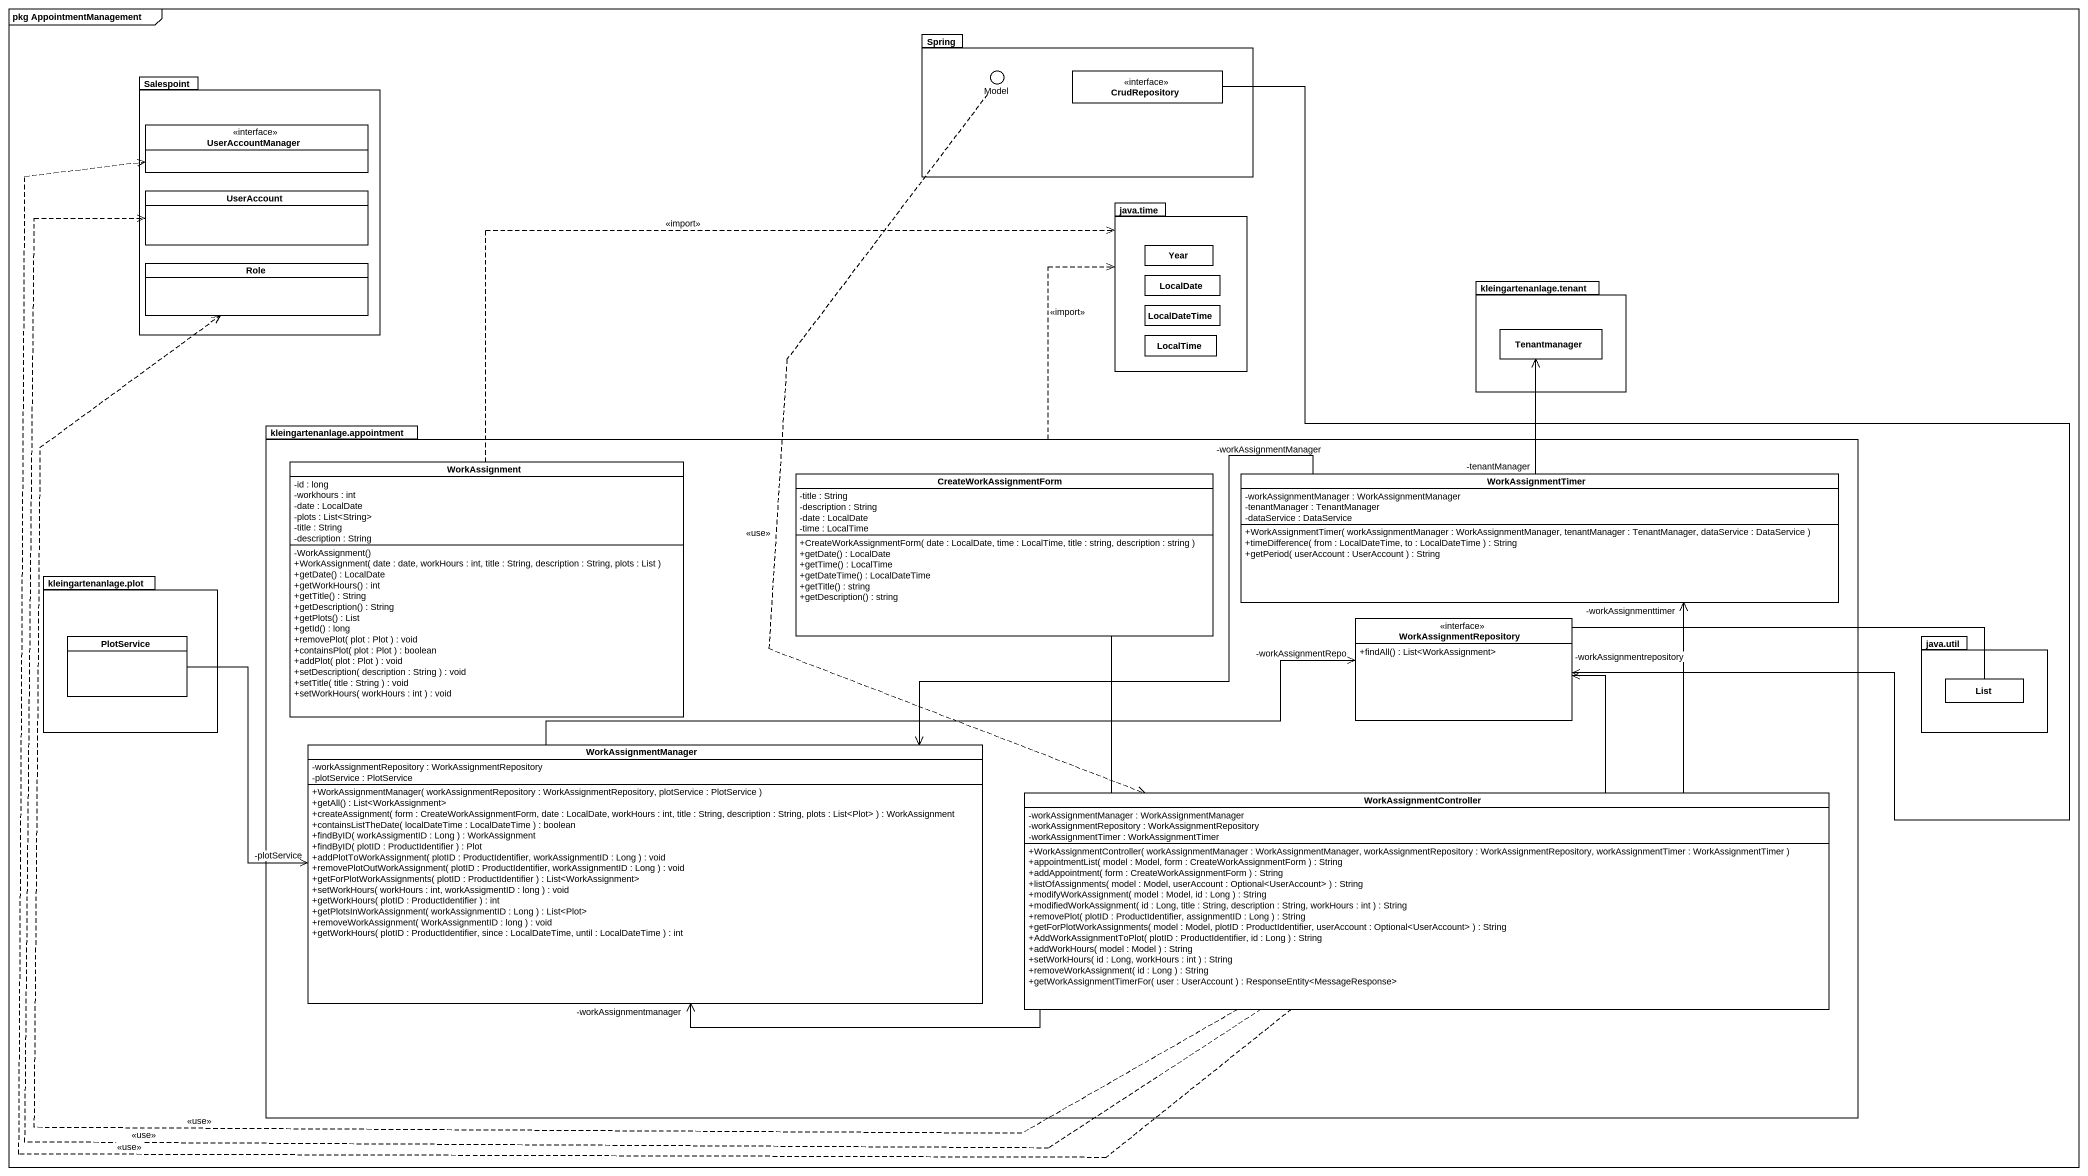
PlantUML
@startuml
mainframe pkg AppointmentManagement
allowmixing
hide circle
hide empty members
skinparam classAttributeIconSize 0
package Spring {
  interface CrudRepository
}
package Salespoint {
  interface UserAccountManager
  class UserAccount
  class Role
}
() Model
package "java.time" as java_time {
  class Year
  class LocalDate
  class LocalDateTime
  class LocalTime
}
package "kleingartenanlage.tenant" as kleingartenanlage_tenant {
  class Tenantmanager
}
package "kleingartenanlage.appointment" as kleingartenanlage {
  class WorkAssignment {
    -id : long
    -workhours : int
    -date : LocalDate
    -plots : List<String>
    -title : String
    -description : String
    -WorkAssignment()
    +WorkAssignment( date : date, workHours : int, title : String, description : String, plots : List )
    +getDate() : LocalDate
    +getWorkHours() : int
    +getTitle() : String
    +getDescription() : String
    +getPlots() : List
    +getId() : long
    +removePlot( plot : Plot ) : void
    +containsPlot( plot : Plot ) : boolean
    +addPlot( plot : Plot ) : void
    +setDescription( description : String ) : void
    +setTitle( title : String ) : void
    +setWorkHours( workHours : int ) : void
  }
  class CreateWorkAssignmentForm {
    -title : String
    -description : String
    -date : LocalDate
    -time : LocalTime
    +CreateWorkAssignmentForm( date : LocalDate, time : LocalTime, title : string, description : string )
    +getDate() : LocalDate
    +getTime() : LocalTime
    +getDateTime() : LocalDateTime
    +getTitle() : string
    +getDescription() : string
  }
  class WorkAssignmentTimer {
    -workAssignmentManager : WorkAssignmentManager
    -tenantManager : TenantManager
    -dataService : DataService
    +WorkAssignmentTimer( workAssignmentManager : WorkAssignmentManager, tenantManager : TenantManager, dataService : DataService )
    +timeDifference( from : LocalDateTime, to : LocalDateTime ) : String
    +getPeriod( userAccount : UserAccount ) : String
  }
  interface WorkAssignmentRepository {
    +findAll() : List<WorkAssignment>
  }
  class WorkAssignmentManager {
    -workAssignmentRepository : WorkAssignmentRepository
    -plotService : PlotService
    +WorkAssignmentManager( workAssignmentRepository : WorkAssignmentRepository, plotService : PlotService )
    +getAll() : List<WorkAssignment>
    +createAssignment( form : CreateWorkAssignmentForm, date : LocalDate, workHours : int, title : String, description : String, plots : List<Plot> ) : WorkAssignment
    +containsListTheDate( localDateTime : LocalDateTime ) : boolean
    +findByID( workAssigmentID : Long ) : WorkAssignment
    +findByID( plotID : ProductIdentifier ) : Plot
    +addPlotToWorkAssignment( plotID : ProductIdentifier, workAssignmentID : Long ) : void
    +removePlotOutWorkAssignment( plotID : ProductIdentifier, workAssignmentID : Long ) : void
    +getForPlotWorkAssignments( plotID : ProductIdentifier ) : List<WorkAssignment>
    +setWorkHours( workHours : int, workAssigmentID : long ) : void
    +getWorkHours( plotID : ProductIdentifier ) : int
    +getPlotsInWorkAssignment( workAssignmentID : Long ) : List<Plot>
    +removeWorkAssignment( WorkAssignmentID : long ) : void
    +getWorkHours( plotID : ProductIdentifier, since : LocalDateTime, until : LocalDateTime ) : int
  }
  class WorkAssignmentController {
    -workAssignmentManager : WorkAssignmentManager
    -workAssignmentRepository : WorkAssignmentRepository
    -workAssignmentTimer : WorkAssignmentTimer
    +WorkAssignmentController( workAssignmentManager : WorkAssignmentManager, workAssignmentRepository : WorkAssignmentRepository, workAssignmentTimer : WorkAssignmentTimer )
    +appointmentList( model : Model, form : CreateWorkAssignmentForm ) : String
    +addAppointment( form : CreateWorkAssignmentForm ) : String
    +listOfAssignments( model : Model, userAccount : Optional<UserAccount> ) : String
    +modifyWorkAssignment( model : Model, id : Long ) : String
    +modifiedWorkAssignment( id : Long, title : String, description : String, workHours : int ) : String
    +removePlot( plotID : ProductIdentifier, assignmentID : Long ) : String
    +getForPlotWorkAssignments( model : Model, plotID : ProductIdentifier, userAccount : Optional<UserAccount> ) : String
    +AddWorkAssignmentToPlot( plotID : ProductIdentifier, id : Long ) : String
    +addWorkHours( model : Model ) : String
    +setWorkHours( id : Long, workHours : int ) : String
    +removeWorkAssignment( id : Long ) : String
    +getWorkAssignmentTimerFor( user : UserAccount ) : ResponseEntity<MessageResponse>
  }
}
package "kleingartenanlage.plot" as kleingartenanlage_plot {
  class PlotService
}
package "java.util" as java_util {
  class List
}
Spring -left- Model
Model ..> WorkAssignmentController : <<use>>
CrudRepository --> WorkAssignmentRepository
kleingartenanlage .up.> java_time : <<import>>
WorkAssignment .right.> java_time : <<import>>
WorkAssignmentTimer "-tenantManager" -up-> Tenantmanager
WorkAssignmentTimer "-workAssignmentManager" -left-> WorkAssignmentManager
PlotService -right-> "-plotService" WorkAssignmentManager
List -left- WorkAssignmentRepository
WorkAssignmentManager -right-> "-workAssignmentRepo" WorkAssignmentRepository
WorkAssignmentController .up.> UserAccountManager : <<use>>
WorkAssignmentController .left.> UserAccount : <<use>>
WorkAssignmentController .left.> Role : <<use>>
WorkAssignmentController -up- CreateWorkAssignmentForm
WorkAssignmentController -up-> "-workAssignmenttimer" WorkAssignmentTimer
WorkAssignmentController -up-> "-workAssignmentrepository" WorkAssignmentRepository
WorkAssignmentController -left-> "-workAssignmentmanager" WorkAssignmentManager
@enduml
